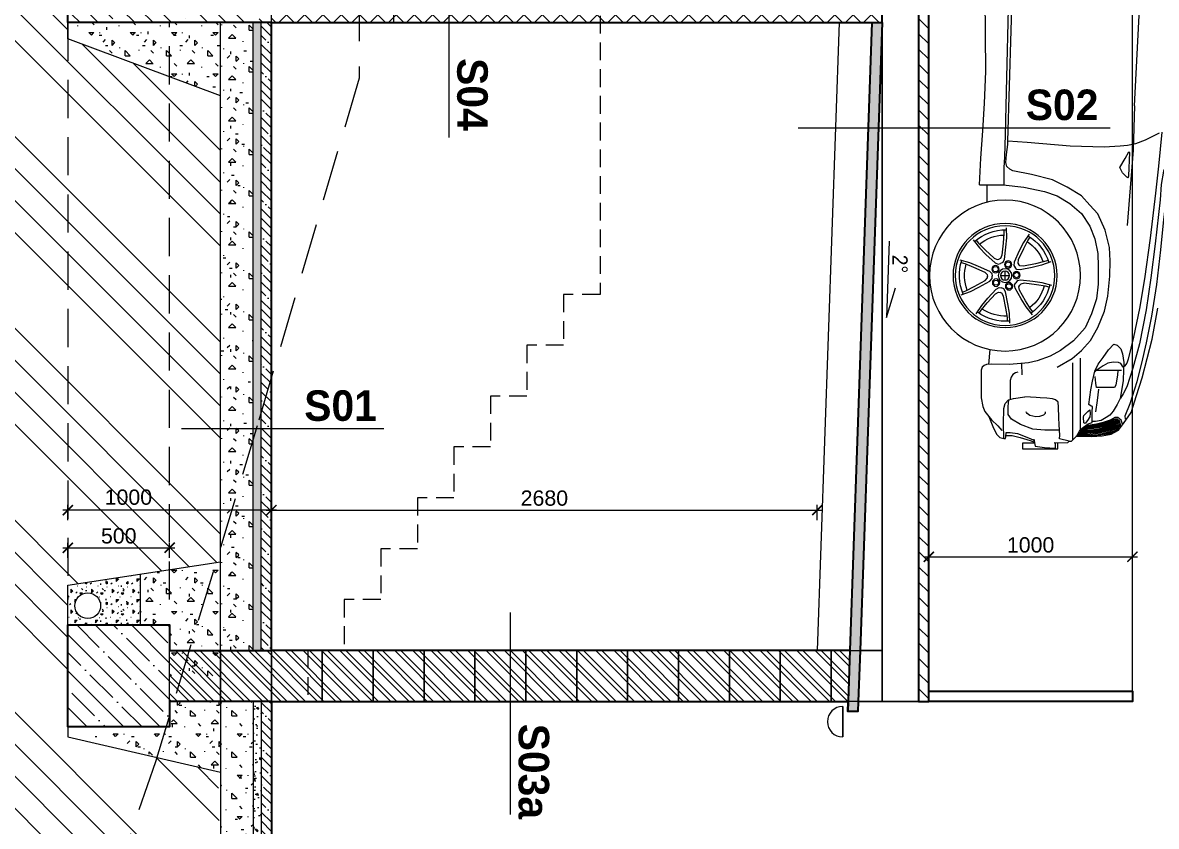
# Model space of a CAD drawing. Header units: millimetres. Extents: x 3760008 to 3998794, y 1820800 to 2250722.
# Drawn here: x 3943490 to 3949060, y 1846979 to 1850928 of the extents above; entities that cross this region are included whole.
import ezdxf
from ezdxf.enums import TextEntityAlignment as Align

# ---------------------------------------------------------------- set-up
doc = ezdxf.new("R2010")
doc.units = ezdxf.units.MM
doc.header["$LTSCALE"] = 5
doc.linetypes.add('DASHED', pattern=[0.75, 0.5, -0.25])
for name, color, linetype, lineweight in [('km__02_tlustá', 3, 'Continuous', 9), ('km__03_velmi tlustá', 7, 'Continuous', 35), ('km_kóty', 140, 'Continuous', 0), ('SM__02d_tenka další', 146, 'Continuous', 9), ('SM_kóty', 140, 'Continuous', 0), ('SM_Popisy', 4, 'Continuous', 9)]:
    doc.layers.add(name, color=color, linetype=linetype, lineweight=lineweight)
for name, color, linetype, lineweight, true_color in [('km_šrafy', 8, 'Continuous', 0, 0x818181), ('SM _ Bourání', 42, 'DASHED', 9, 0xd5a206), ('SM_ Návrh šrafa', 8, 'Continuous', 0, 0x808080)]:
    doc.layers.add(name, color=color, linetype=linetype, lineweight=lineweight, true_color=true_color)
doc.styles.add('IP_style', font='Arial.ttf')
doc.styles.add('km_style', font='GOTHIC.TTF')
doc.styles.add('MA_arial', font='ARIAL.TTF')
doc.dimstyles.new('IP_50', dxfattribs={"dimscale": 100, "dimtxt": 0.75, "dimasz": 0.5, "dimexe": 0.25, "dimexo": 0.25, "dimgap": 0.2, "dimtad": 1, "dimdec": 0, "dimrnd": 5, "dimdsep": 46, "dimtxsty": 'IP_style', "dimblk": 'ARCHTICK', "dimcen": -0.5, "dimdle": 0.25, "dimclrd": 256, "dimclre": 256, "dimclrt": 256, "dimadec": 1, "dimazin": 2, "dimtfac": 0.5, "dimtdec": 0, "dimtmove": 2, "dimatfit": 3, "dimfxl": 0.5, "dimfxlon": 1, "dimtolj": 1, "dimlwd": -1, "dimlwe": -1, "dimarcsym": 0})
pattern_1 = [(315, (-9669.276, 102151.13), (44.9012806, 44.9012806), []), (315, (-9669.276, 102106.23), (44.9012806, 44.9012806), [79.375, -15.875, 0, -15.875])]

# ---------------------------------------------------------------- blocks, each defined once
blk = doc.blocks.new('BMW')
for p, q in [((-0.7813, 2.6931), (-0.856, 2.6683)), ((-0.71, 2.6999), (-0.7813, 2.6931)), ((-0.6228, 2.7011), (-0.71, 2.6999)), ((-0.5583, 2.6988), (-0.6228, 2.7011)), ((-0.487, 2.6841), (-0.5583, 2.6988)), ((-0.4248, 2.6592), (-0.487, 2.6841)), ((-0.9239, 2.6366), (-0.9884, 2.58)), ((-0.856, 2.6683), (-0.9239, 2.6366)), ((-0.3625, 2.6185), (-0.4248, 2.6592)), ((-0.3127, 2.5619), (-0.3625, 2.6185)), ((-0.9884, 2.58), (-1.0348, 2.5156)), ((-1.4887, 2.4844), (-1.487, 2.5522)), ((-1.487, 2.5522), (-1.4818, 2.5574)), ((-1.4818, 2.5574), (-1.4702, 2.5098)), ((-1.4702, 2.5098), (-1.4519, 2.5117)), ((-1.4519, 2.5117), (-1.4007, 2.5089)), ((-1.4007, 2.5089), (-1.3651, 2.508)), ((-1.3651, 2.508), (-1.3139, 2.5062)), ((-1.0348, 2.5156), (-1.063, 2.4646)), ((-0.2754, 2.4997), (-0.3127, 2.5619)), ((-1.5124, 2.4375), (-1.5152, 2.4913)), ((-1.5152, 2.4913), (-1.491, 2.4907)), ((-1.491, 2.4907), (-1.4887, 2.4844)), ((-1.3139, 2.5062), (-1.2892, 2.5034)), ((-1.2892, 2.5034), (-1.2783, 2.4916)), ((-1.2783, 2.4916), (-1.2728, 2.477)), ((-1.2728, 2.477), (-1.2691, 2.4477)), ((-1.063, 2.4646), (-1.0868, 2.4002)), ((-0.2539, 2.4364), (-0.2754, 2.4997)), ((-1.5057, 2.3915), (-1.5124, 2.4375)), ((-1.2691, 2.4477), (-1.2673, 2.4149)), ((-1.2673, 2.4149), (-1.2664, 2.3957)), ((-1.2664, 2.3957), (-1.2625, 2.3399)), ((-1.0868, 2.4002), (-1.0959, 2.3583)), ((-0.2335, 2.3357), (-0.2539, 2.4364)), ((-1.471, 2.3843), (-1.5057, 2.3915)), ((-1.0959, 2.3583), (-1.1049, 2.2644)), ((-0.2222, 2.2339), (-0.2335, 2.3357)), ((-1.1049, 2.2644), (-1.1027, 2.1773)), ((-0.6892, 2.2431), (-0.6454, 2.2431)), ((-0.6673, 2.2212), (-0.6673, 2.265)), ((-0.2222, 2.1174), (-0.2222, 2.2339)), ((-1.4051, 2.2074), (-1.4286, 2.2273)), ((-1.3761, 2.1767), (-1.4051, 2.2074)), ((-1.3347, 2.1445), (-1.3761, 2.1767)), ((-1.1027, 2.1773), (-1.1049, 2.1524)), ((-1.3109, 2.1332), (-1.3347, 2.1445)), ((-1.2679, 2.1264), (-1.3109, 2.1332)), ((-1.1321, 2.1253), (-1.2679, 2.1264)), ((-1.1174, 2.131), (-1.1321, 2.1253)), ((-1.1094, 2.14), (-1.1174, 2.131)), ((-1.1049, 2.1524), (-1.1094, 2.14)), ((-0.2222, 2.1174), (-0.0908, 2.1239)), ((-0.0908, 2.1239), (0.0441, 2.1343)), ((0.0441, 2.1343), (0.1798, 2.1419)), ((0.1798, 2.1419), (0.3355, 2.1488)), ((0.3355, 2.1488), (0.752, 2.1457))]:
    blk.add_line(p, q)
for points in [[(-1.4569, 2.5902), (-1.4569, 2.6236), (-1.4587, 2.6696), (-1.4545, 2.7207), (-1.446, 2.7652), (-1.4269, 2.8009), (-1.3951, 2.8243), (-1.3407, 2.8619), (-1.2562, 2.8887), (-1.1698, 2.9175), (-0.9793, 2.9667), (-0.8273, 2.9945)], [(0.0317, 3), (0.0135, 2.9605), (-0.0021, 2.931), (-0.0195, 2.8842), (-0.0281, 2.8443), (-0.0316, 2.8096), (-0.0368, 2.7299), (-0.0316, 2.5634), (-0.013, 2.3521), (-0.0061, 2.2576), (1.0824, 2.2902)], [(-1.3733, 2.8343), (-1.3564, 2.8332), (-1.2964, 2.8581), (-1.1879, 2.892), (-1.0974, 2.9157), (-0.9979, 2.9383), (-0.8667, 2.9643), (-0.7118, 2.9892), (-0.541, 3.0084), (-0.4087, 3.022), (-0.2662, 3.0378), (-0.2153, 3.0434)], [(-0.1105, 3.0473), (-0.1226, 3.0366), (-0.1543, 3.022), (-0.2199, 3.0095), (-0.2945, 3.005), (-0.5116, 2.9801), (-0.679, 2.9598), (-0.8362, 2.9372), (-1.0024, 2.9033), (-1.1223, 2.8705), (-1.2139, 2.8411), (-1.2489, 2.8241), (-1.2692, 2.8096)], [(0.0377, 3.0142), (-0.1302, 2.9974), (-0.2622, 2.9831), (-0.4831, 2.9561), (-0.6834, 2.9291), (-0.8297, 2.9036), (-0.9695, 2.875), (-1.0776, 2.848), (-1.0974, 2.8408), (-1.1131, 2.8305), (-1.1173, 2.8257)], [(0.1671, 2.88), (0.8353, 2.9137)], [(0.1671, 2.88), (-0.0509, 2.8725), (-0.4206, 2.8433)], [(-1.4753, 2.5764), (-1.4545, 2.5951), (-1.4327, 2.6094), (-1.4225, 2.6161), (-1.4093, 2.6328), (-1.3951, 2.652), (-1.3892, 2.6712), (-1.3625, 2.6712), (-1.339, 2.6704), (-1.3114, 2.6729), (-1.3089, 2.6654), (-1.3009, 2.6554), (-1.2653, 2.66), (-1.2282, 2.6651), (-1.1863, 2.6734), (-1.1378, 2.6838), (-1.1032, 2.7005), (-1.07, 2.7256), (-1.0324, 2.7507), (-1.0052, 2.7783), (-1.0086, 2.7933), (-1.027, 2.8117), (-1.0512, 2.8201), (-1.0947, 2.8268), (-1.1299, 2.8251), (-1.1834, 2.8234), (-1.2428, 2.8142), (-1.2713, 2.8092), (-1.3014, 2.7942), (-1.334, 2.7741), (-1.3541, 2.7574), (-1.365, 2.7398), (-1.3792, 2.7156), (-1.385, 2.688), (-1.385, 2.6712)], [(-1.4213, 2.805), (-1.4312, 2.7773), (-1.4446, 2.7404), (-1.4545, 2.7011), (-1.4585, 2.6645)], [(-1.4139, 2.8099), (-1.4262, 2.7755), (-1.4395, 2.7389), (-1.4493, 2.7002), (-1.4548, 2.6492), (-1.4548, 2.5946)], [(-1.4315, 2.7923), (-1.4362, 2.7791), (-1.4497, 2.742), (-1.4529, 2.7292)], [(-1.4079, 2.8107), (-1.4212, 2.7737), (-1.4344, 2.7373), (-1.444, 2.6992), (-1.4494, 2.6489), (-1.4494, 2.5984)], [(-1.4023, 2.8107), (-1.4162, 2.7719), (-1.4293, 2.7357), (-1.4388, 2.6983), (-1.4441, 2.6486), (-1.4441, 2.6019)], [(-1.3968, 2.8101), (-1.4111, 2.7701), (-1.4242, 2.7341), (-1.4335, 2.6973), (-1.4388, 2.6483), (-1.4388, 2.6054)], [(-1.3917, 2.8086), (-1.4061, 2.7683), (-1.4191, 2.7326), (-1.4283, 2.6964), (-1.4334, 2.6481), (-1.4334, 2.6089)], [(-1.3866, 2.8071), (-1.4011, 2.7665), (-1.414, 2.731), (-1.423, 2.6955), (-1.4281, 2.6478), (-1.4281, 2.6124)], [(-1.3817, 2.8048), (-1.3961, 2.7647), (-1.4089, 2.7294), (-1.4178, 2.6945), (-1.4228, 2.6475), (-1.4228, 2.6159)], [(-1.3778, 2.8002), (-1.3911, 2.7629), (-1.4038, 2.7279), (-1.4125, 2.6936), (-1.4175, 2.6472), (-1.4175, 2.6224)], [(-1.4135, 2.8107), (-1.3988, 2.8107), (-1.3827, 2.8059), (-1.373, 2.7946), (-1.373, 2.7818), (-1.3811, 2.7592), (-1.3936, 2.7247), (-1.402, 2.6917), (-1.4068, 2.6466), (-1.4068, 2.6362)], [(-1.3738, 2.7955), (-1.3861, 2.7611), (-1.3987, 2.7263), (-1.4072, 2.6926), (-1.4121, 2.6469), (-1.4121, 2.6292)], [(-1.4015, 2.8196), (-1.3975, 2.8196), (-1.3776, 2.8136), (-1.3642, 2.7979), (-1.3656, 2.7832), (-1.3771, 2.7592), (-1.3891, 2.7257), (-1.3976, 2.6923), (-1.4026, 2.6608), (-1.4037, 2.6404)], [(-1.1332, 2.7974), (-1.1558, 2.7962), (-1.2056, 2.7866), (-1.2169, 2.7802), (-1.2169, 2.6917), (-1.196, 2.6885), (-1.1638, 2.6852)], [(-1.1173, 2.8226), (-1.0998, 2.8126), (-1.0939, 2.8009), (-1.0922, 2.7741), (-1.0973, 2.7473), (-1.1115, 2.7248), (-1.1299, 2.6955), (-1.1408, 2.6838)], [(-1.1332, 2.8156), (-1.1332, 2.6919)], [(-1.1166, 2.4991), (-1.0744, 2.5732), (-1.036, 2.6192), (-0.9862, 2.6626), (-0.9222, 2.6997), (-0.843, 2.7316), (-0.7688, 2.7482), (-0.6704, 2.7585), (-0.595, 2.7597), (-0.5298, 2.7559), (-0.4441, 2.7355), (-0.3636, 2.6997), (-0.3214, 2.6601), (-0.2752, 2.6192), (-0.2323, 2.5477), (-0.1975, 2.4761), (-0.1709, 2.3739), (-0.1525, 2.2819), (-0.1442, 2.2664), (-0.1307, 2.2523), (-0.1112, 2.2475), (-0.0725, 2.2504), (-0.0235, 2.2568), (-0.0061, 2.2576)], [(-1.225, 2.7029), (-1.2813, 2.6949), (-1.3376, 2.6869)], [(-1.3902, 2.6299), (-1.3632, 2.6288), (-1.3553, 2.6299), (-1.3361, 2.6491), (-1.3271, 2.6592), (-1.3451, 2.6615), (-1.3609, 2.6604), (-1.3801, 2.648), (-1.3936, 2.6367), (-1.3902, 2.6299)], [(-1.4816, 2.5568), (-1.4809, 2.57), (-1.4753, 2.5764), (-1.0969, 2.5764)], [(-1.426, 2.6137), (-1.0735, 2.6137)], [(-1.4263, 2.5103), (-1.4263, 2.4852), (-1.4272, 2.4377), (-1.4217, 2.3802), (-1.3989, 2.319), (-1.3724, 2.2751), (-1.3496, 2.2587), (-1.3112, 2.2587), (-1.2783, 2.2614), (-1.271, 2.2852), (-1.2625, 2.3399)], [(-1.4915, 2.3886), (-1.4915, 2.3294), (-1.5186, 2.3294), (-1.5186, 2.503), (-1.4915, 2.503), (-1.4915, 2.5013)], [(-0.7246, 2.4602), (-0.7199, 2.4425), (-0.7126, 2.3969), (-0.7052, 2.3366), (-0.7089, 2.3202), (-0.7155, 2.3146)], [(-0.7166, 2.4731), (-0.7038, 2.4257), (-0.6965, 2.38), (-0.6892, 2.3198), (-0.6929, 2.3034), (-0.7022, 2.2955)], [(-0.5994, 2.4684), (-0.616, 2.4221), (-0.627, 2.3772), (-0.6392, 2.3177), (-0.6369, 2.3011), (-0.6283, 2.2924)], [(-0.5925, 2.4548), (-0.5987, 2.4375), (-0.6097, 2.3927), (-0.6219, 2.3332), (-0.6196, 2.3165), (-0.6135, 2.3104)], [(-1.337, 2.4405), (-1.345, 2.44), (-1.3525, 2.4315), (-1.3597, 2.412), (-1.3614, 2.3939), (-1.3553, 2.3648), (-1.3454, 2.3511), (-1.3395, 2.3477), (-1.3368, 2.3475)], [(-1.4528, 2.2477), (-1.4528, 2.2784), (-1.4625, 2.3178), (-1.4779, 2.3668), (-1.4859, 2.3874)], [(-1.3595, 2.1637), (-1.4163, 2.1856), (-1.4482, 2.203), (-1.4629, 2.2176), (-1.4676, 2.2371), (-1.4676, 2.2449), (-1.4599, 2.2475), (-1.4386, 2.2481), (-1.4379, 2.2681), (-1.4431, 2.3043), (-1.4644, 2.3578), (-1.4741, 2.3804), (-1.4787, 2.3859)], [(-0.8606, 2.3773), (-0.8217, 2.3472), (-0.7824, 2.3229), (-0.7296, 2.2929), (-0.713, 2.2899), (-0.7022, 2.2955)], [(-0.8456, 2.3797), (-0.831, 2.3685), (-0.7917, 2.3441), (-0.739, 2.3142), (-0.7224, 2.3112), (-0.7147, 2.3151)], [(-0.4638, 2.3611), (-0.505, 2.3343), (-0.5461, 2.3132), (-0.6012, 2.2876), (-0.6179, 2.286), (-0.6283, 2.2924)], [(-0.4785, 2.3647), (-0.4939, 2.3547), (-0.5351, 2.3336), (-0.5901, 2.3081), (-0.6069, 2.3065), (-0.6142, 2.311)], [(-1.1418, 2.3051), (-1.1448, 2.2948), (-1.1536, 2.2809), (-1.1666, 2.2726), (-1.1837, 2.268), (-1.228, 2.2675), (-1.2466, 2.2675), (-1.2761, 2.2685)], [(-1.0992, 2.3239), (-1.1555, 2.325)], [(-0.2228, 2.2388), (-0.1603, 2.2393), (-0.1374, 2.2394), (-0.0837, 2.243), (0.0259, 2.2451), (0.3066, 2.2518), (0.9817, 2.2685), (1.4739, 2.2793), (1.7199, 2.2873), (1.8223, 2.2859)], [(-1.4676, 2.2371), (-1.3952, 2.2349), (-1.3203, 2.2368), (-1.2956, 2.2432), (-1.2774, 2.2605)], [(-0.9013, 2.2673), (-0.8522, 2.2648), (-0.8066, 2.2576), (-0.747, 2.246), (-0.7325, 2.2374), (-0.7279, 2.2261)], [(-0.8915, 2.2557), (-0.8732, 2.2547), (-0.8275, 2.2476), (-0.768, 2.2359), (-0.7535, 2.2274), (-0.7502, 2.2194)], [(-0.4321, 2.2481), (-0.4812, 2.2496), (-0.5273, 2.2462), (-0.5876, 2.2394), (-0.6028, 2.2321), (-0.6083, 2.2212)], [(-0.4428, 2.2374), (-0.4612, 2.2379), (-0.5073, 2.2345), (-0.5676, 2.2277), (-0.5827, 2.2204), (-0.5867, 2.2127)], [(-0.8547, 2.1008), (-0.814, 2.1285), (-0.7787, 2.1583), (-0.7339, 2.1992), (-0.726, 2.2141), (-0.7279, 2.2261)], [(-0.8523, 2.1158), (-0.8371, 2.1261), (-0.8018, 2.156), (-0.757, 2.1969), (-0.7491, 2.2118), (-0.7505, 2.2203)], [(-0.7626, 2.028), (-0.7451, 2.0739), (-0.7242, 2.1151), (-0.6947, 2.1682), (-0.682, 2.1793), (-0.6699, 2.1802)], [(-0.5899, 2.0209), (-0.6036, 2.0681), (-0.6211, 2.1109), (-0.6462, 2.1662), (-0.6578, 2.1783), (-0.6699, 2.1802)], [(-0.4922, 2.086), (-0.5304, 2.1169), (-0.5632, 2.1495), (-0.6045, 2.1939), (-0.6112, 2.2094), (-0.6083, 2.2212)], [(-0.4933, 2.1011), (-0.5076, 2.1127), (-0.5403, 2.1453), (-0.5817, 2.1897), (-0.5884, 2.2052), (-0.5863, 2.2136)], [(-1.0306, 2.1689), (-1.104, 2.1624)], [(-0.7486, 2.0337), (-0.742, 2.0509), (-0.7211, 2.0921), (-0.6916, 2.1452), (-0.679, 2.1563), (-0.6703, 2.157)], [(-0.6034, 2.0278), (-0.6086, 2.0454), (-0.626, 2.0882), (-0.6511, 2.1435), (-0.6628, 2.1556), (-0.6713, 2.157)], [(-0.3069, 2.1558), (-0.2222, 2.1558)]]:
    blk.add_lwpolyline(points)
for points in [[(-0.1839, 2.8413), (-0.1622, 2.8197), (-0.1367, 2.8077), (-0.0915, 2.8332), (-0.06, 2.8513), (-0.0598, 2.8534), (-0.0628, 2.8555), (-0.178, 2.8501), (-0.1854, 2.8488), (-0.1867, 2.8463), (-0.1839, 2.8413)], [(-0.679, 2.2995), (-0.6722, 2.2873), (-0.6582, 2.2871), (-0.651, 2.2992), (-0.6579, 2.3114), (-0.6719, 2.3116)], [(-0.7246, 2.2494), (-0.7109, 2.2522), (-0.7064, 2.2654), (-0.7156, 2.2759), (-0.7294, 2.2732), (-0.7338, 2.2599)], [(-0.6173, 2.2717), (-0.6268, 2.2614), (-0.6226, 2.248), (-0.6089, 2.2449), (-0.5994, 2.2552), (-0.6036, 2.2686)], [(-0.691, 2.1906), (-0.6894, 2.2045), (-0.7006, 2.2129), (-0.7135, 2.2073), (-0.7151, 2.1934), (-0.7039, 2.185)], [(-0.6247, 2.2043), (-0.6374, 2.2102), (-0.6488, 2.2021), (-0.6475, 2.1881), (-0.6348, 2.1823), (-0.6234, 2.1904)]]:
    blk.add_lwpolyline(points, close=True)
for centre, radius in [((-0.6673, 2.2431), 0.3708), ((-0.6673, 2.2431), 0.2556), ((-0.6673, 2.2431), 0.2447), ((-0.665, 2.2993), 0.0181), ((-0.7201, 2.2627), 0.0181), ((-0.6673, 2.2431), 0.0338), ((-0.6673, 2.2431), 0.0219), ((-0.6131, 2.2583), 0.0181), ((-0.7022, 2.1989), 0.0181), ((-0.6361, 2.1962), 0.0181)]:
    blk.add_circle(centre, radius)
for radius, start, end in [(0.2246, 101.958, 145.3623), (0.2246, 29.958, 73.3623), (0.199, 104.9675, 142.3528), (0.199, 32.9675, 70.3528), (0.2246, 173.958, 217.3623), (0.199, 176.9675, 214.3528), (0.199, 320.9675, 358.3528), (0.2246, 317.958, 1.3623), (0.2246, 245.958, 289.3623), (0.199, 248.9675, 286.3528)]:
    blk.add_arc((-0.6673, 2.2431), radius, start, end)
blk = doc.blocks.new('_ArchTick')
at = {"color": 0, "linetype": 'ByBlock', "const_width": 0.15}
blk.add_lwpolyline([(-0.5, -0.5), (0.5, 0.5)], dxfattribs=at)
blk = doc.blocks.new('*D9360')
at = {"layer": 'Defpoints', "color": 0}
for p in [(3947394.6, 1848533.1), (3944712.5, 1847843.1), (3947394.6, 1847843.1)]:
    blk.add_point(p, dxfattribs=at)
at = {"layer": 'SM_kóty'}
for p, q in [((3944687.5, 1848533.1), (3947419.6, 1848533.1)), ((3944712.5, 1848483.1), (3944712.5, 1848558.1)), ((3947394.6, 1848483.1), (3947394.6, 1848558.1))]:
    blk.add_line(p, q, dxfattribs=at)
at = {"layer": 'SM_kóty', "xscale": 50, "yscale": 50, "zscale": 50, "rotation": 180}
blk.add_blockref('_ArchTick', (3944712.5, 1848533.1), dxfattribs=at)
at = {"layer": 'SM_kóty', "xscale": 50, "yscale": 50, "zscale": 50}
blk.add_blockref('_ArchTick', (3947394.6, 1848533.1), dxfattribs=at)
at = {"layer": 'SM_kóty', "insert": (3946053.6, 1848591.4), "char_height": 75, "attachment_point": 5, "style": 'IP_style'}
blk.add_mtext('\\A1;2680', dxfattribs=at)
blk = doc.blocks.new('*D9361')
at = {"layer": 'Defpoints', "color": 0}
for p in [(3948942.5, 1848303.1), (3947942.5, 1847643.1), (3948942.5, 1847643.1)]:
    blk.add_point(p, dxfattribs=at)
at = {"layer": 'SM_kóty'}
for p, q in [((3947917.5, 1848303.1), (3948967.5, 1848303.1)), ((3947942.5, 1848253.1), (3947942.5, 1848328.1)), ((3948942.5, 1848253.1), (3948942.5, 1848328.1))]:
    blk.add_line(p, q, dxfattribs=at)
at = {"layer": 'SM_kóty', "xscale": 50, "yscale": 50, "zscale": 50, "rotation": 180}
blk.add_blockref('_ArchTick', (3947942.5, 1848303.1), dxfattribs=at)
at = {"layer": 'SM_kóty', "xscale": 50, "yscale": 50, "zscale": 50}
blk.add_blockref('_ArchTick', (3948942.5, 1848303.1), dxfattribs=at)
at = {"layer": 'SM_kóty', "insert": (3948442.5, 1848361.4), "char_height": 75, "attachment_point": 5, "style": 'IP_style'}
blk.add_mtext('\\A1;1000', dxfattribs=at)
blk = doc.blocks.new('*D9967')
at = {"layer": 'Defpoints', "color": 0}
for p in [(3943712.5, 1848533.1), (3944712.5, 1847843.1), (3943712.5, 1847468.1)]:
    blk.add_point(p, dxfattribs=at)
at = {"layer": 'SM_kóty'}
for p, q in [((3944737.5, 1848533.1), (3943687.5, 1848533.1)), ((3943712.5, 1848483.1), (3943712.5, 1848558.1)), ((3944712.5, 1848483.1), (3944712.5, 1848558.1))]:
    blk.add_line(p, q, dxfattribs=at)
at = {"layer": 'SM_kóty', "xscale": 50, "yscale": 50, "zscale": 50, "rotation": 180}
blk.add_blockref('_ArchTick', (3943712.5, 1848533.1), dxfattribs=at)
at = {"layer": 'SM_kóty', "xscale": 50, "yscale": 50, "zscale": 50}
blk.add_blockref('_ArchTick', (3944712.5, 1848533.1), dxfattribs=at)
at = {"layer": 'SM_kóty', "insert": (3944009.8, 1848596), "char_height": 75, "attachment_point": 5, "style": 'IP_style'}
blk.add_mtext('\\A1;1000', dxfattribs=at)
blk = doc.blocks.new('*D9968')
at = {"layer": 'Defpoints', "color": 0}
for p in [(3944212.5, 1848347.8), (3943712.5, 1847468.1), (3944212.5, 1847468.1)]:
    blk.add_point(p, dxfattribs=at)
at = {"layer": 'SM_kóty'}
for p, q in [((3943687.5, 1848347.8), (3944237.5, 1848347.8)), ((3943712.5, 1848297.8), (3943712.5, 1848372.8)), ((3944212.5, 1848297.8), (3944212.5, 1848372.8))]:
    blk.add_line(p, q, dxfattribs=at)
at = {"layer": 'SM_kóty', "xscale": 50, "yscale": 50, "zscale": 50, "rotation": 180}
blk.add_blockref('_ArchTick', (3943712.5, 1848347.8), dxfattribs=at)
at = {"layer": 'SM_kóty', "xscale": 50, "yscale": 50, "zscale": 50}
blk.add_blockref('_ArchTick', (3944212.5, 1848347.8), dxfattribs=at)
at = {"layer": 'SM_kóty', "insert": (3943962.5, 1848406), "char_height": 75, "attachment_point": 5, "style": 'IP_style'}
blk.add_mtext('\\A1;500', dxfattribs=at)

msp = doc.modelspace()

# ---------------------------------------------------------------- hatches: boundary and pattern name
at = {"layer": 'km_šrafy'}
h = msp.add_hatch(dxfattribs=at)
h.set_pattern_fill('ANSI37', color=256, scale=20, angle=270)
h.set_pattern_definition([(315, (-9669.276, 102151.13), (44.9012806, 44.9012806), []), (45, (-9669.276, 102151.13), (-44.9012806, 44.9012806), [])])
h.paths.add_polyline_path([(3944712.5, 1851528.1), (3944712.5, 1850928.1), (3947712.5, 1850928.1), (3947712.5, 1851528.1)])
h = msp.add_hatch(dxfattribs=at)
h.set_pattern_fill('WOOD3', color=256, scale=5, angle=180)
h.set_pattern_definition([(175.2364, (-9669.276, 102103.632), (3073.4002644, -279.39763423), [33.64423, -3330.777413]), (191.3099, (-9702.804, 102106.426), (-1117.6002102, -279.3993384), [42.740097, -1381.92609]), (225, (-9744.71, 102098.04), (-4e-14, -279.4000865), [31.610478, -363.520634]), (226.8476, (-9767.066, 102075.692), (-3911.600791787, -4190.99931198), [61.27717, -6066.443163]), (192.9946, (-9808.976, 102030.988), (2514.60021451, 558.79932318), [37.27671, -3690.384212]), (180, (-9845.3, 102022.6), (-279.4, -279.4), [69.85, -209.55]), (170.5377, (-9915.15, 102022.606), (1397.00021617, -279.3994801), [33.990407, -1665.533296]), (174.2894, (-9669.276, 102028.194), (2514.59983892, -279.40036732), [28.07942, -2779.855934]), (180, (-9697.22, 102031), (-279.4, -279.4), [41.91, -237.49]), (208.3008, (-9739.126, 102030.988), (-3073.39863646, -1676.40247945), [41.252851, -4084.038695]), (232.125, (-9775.448, 102011.43), (1117.60052105, 1396.99974837), [63.712979, -3121.937089]), (219.2894, (-9814.564, 101961.138), (-1676.4001787, -1396.99989716), [39.710284, -3931.309994]), (186.3402, (-9845.298, 101935.992), (-2235.19983309, -279.40044116), [50.601575, -2479.472994]), (168.1113, (-9895.59, 101930.404), (3911.599245913, -838.20294355), [54.249701, -5370.717046]), (173.2902, (-9669.276, 101941.58), (-2514.60027877, 279.39829042), [47.825457, -4734.731958]), (183.3665, (-9716.774, 101947.168), (-4470.39981056, -279.40306316), [47.580144, -4710.430584]), (213.6901, (-9764.27, 101944.374), (558.7998764, 279.4003729), [50.369673, -957.021556]), (227.4896, (-9806.182, 101916.434), (-2793.997406706, -3073.40242348), [45.482967, -4502.81934]), (194.9314, (-9836.916, 101882.906), (-3073.40014946, -838.19914894), [43.374615, -4294.07988]), (180, (-9878.83, 101871.73), (-279.4, -279.4), [33.528, -245.872]), (167.0054, (-9912.354, 101871.73), (-2514.60021451, 558.79932318), [37.27671, -3690.384212]), (180, (-9755.9, 102151.13), (-279.4, -279.4), [0, -279.4]), (43.1524, (-9795.006, 102109.22), (-4190.99931198, -3911.600791787), [61.27717, -6066.443163]), (26.5651, (-9750.3, 101871.73), (279.3997647, 279.400366), [24.990374, -599.767025]), (8.1301, (-9727.95, 101882.906), (1676.39993754, 279.39982), [39.513027, -1936.143092]), (336.8014, (-9688.834, 101888.494), (1396.99992475, -558.80037028), [21.278545, -2106.568431]), (206.5651, (-9795, 102109.22), (-279.3997647, -279.400366), [31.237758, -593.519641]), (186.7098, (-9822.946, 102095.25), (2514.60027877, 279.39829042), [47.825457, -4734.731958]), (169.8753, (-9870.444, 102089.662), (-4749.799661828, 838.20239966), [79.469463, -7867.483782]), (169.6952, (-9669.276, 102134.366), (-1676.40026846, 279.39856822), [31.237758, -3092.548958]), (195.5241, (-9700.01, 102139.954), (3073.40028628, 838.199379063), [52.196111, -5167.426444]), (222.8789, (-9750.302, 102125.984), (3632.20022155, 3352.799931057), [53.37937, -5284.550086]), (214.6952, (-9789.418, 102089.662), (-2793.99839596, -1955.80240552), [44.177052, -4373.524756]), (189.4623, (-9825.74, 102064.516), (-1397.00021617, -279.3994801), [50.98575, -1648.538232]), (173.4181, (-9876.032, 102056.134), (4749.800401758, -558.796284082), [73.125965, -7239.471932]), (171.8699, (-9669.276, 102064.516), (1676.39993754, -279.39982), [39.513027, -1936.143092]), (191.3099, (-9708.39, 102070.104), (-1117.6002102, -279.3993384), [42.740097, -1381.92609]), (222.5104, (-9750.302, 102061.722), (3073.40242348, 2793.997406706), [45.482967, -4502.81934]), (225, (-9783.83, 102030.99), (-4e-14, -279.4000865), [51.367131, -343.76426]), (197.354, (-9820.152, 101994.666), (3632.200564136, 1117.59846393), [46.836101, -4636.761466]), (176.6335, (-9864.856, 101980.696), (4470.39981056, -279.40306316), [47.580144, -4710.430584]), (162.8973, (-9912.354, 101983.49), (-2794.00048363, 838.19874086), [38.002591, -3762.248406]), (171.2538, (-9669.276, 101994.666), (-1955.79981458, 279.40117266), [36.749203, -3638.18391]), (194.9314, (-9705.598, 102000.254), (-3073.40014946, -838.19914894), [43.374615, -4294.07988]), (212.0054, (-9747.508, 101989.078), (1396.99970517, 838.20030884), [52.717192, -2583.137379]), (229.8991, (-9792.212, 101961.138), (3073.399457904, 3632.200539115), [69.401563, -6870.750546]), (195.9454, (-9836.916, 101908.052), (1117.6000354, 279.39996907), [40.681199, -1993.381535]), (173.991, (-9876.032, 101896.876), (-2793.999930403, 279.399809304), [53.37937, -5284.550086]), (156.8014, (-9929.118, 101902.464), (-1396.99992475, 558.80037028), [21.278545, -2106.568431]), (170.5377, (-9669.276, 101910.846), (1397.00021617, -279.3994801), [33.990407, -1665.533296]), (190.008, (-9702.804, 101916.434), (-3073.39987555, -558.80097012), [48.231984, -4774.95997]), (217.4054, (-9750.302, 101908.052), (-3632.197894715, -2794.00278076), [59.794115, -5919.626845]), (209.0546, (-9797.8, 102151.13), (-1955.80010745, -1117.6000076), [28.765906, -2847.833116]), (190.7843, (-9822.946, 102137.16), (4470.399861332, 838.20015358), [59.729014, -5913.16097]), (172.875, (-9881.62, 102125.984), (1955.80010613, -279.39951996), [67.57792, -2185.016966])])
h.paths.add_polyline_path([(3947712.5, 1850928.1), (3947662.5, 1850928.1), (3947662.5, 1850928.2), (3947544.3, 1847543.1), (3947594.3, 1847543.1), (3947712.5, 1850928.2)])
h = msp.add_hatch(dxfattribs=at)
h.set_pattern_fill('CONCRETE1', color=256, scale=5, angle=270)
h.set_pattern_definition([(270, (5831.67, 700.92), (101.6, -101.6), [12.7, -88.9]), (0, (5831.67, 700.92), (101.6, 101.6), [12.7, -88.9]), (45, (5831.67, 688.224), (2e-14, 101.5999998), [17.9605127, -125.723589]), (270, (5888.82, 688.22), (101.6, -101.6), [12.7, -88.9]), (315, (5882.47, 681.874), (101.5999998, -2e-14), [8.9802513, -134.7038403]), (45, (5882.47, 681.874), (2e-14, 101.5999998), [8.9802513, -134.7038403]), (270, (5914.22, 650.12), (101.6, -101.6), [17.9605127, -83.6394873]), (315, (5914.22, 650.124), (101.5999998, -2e-14), [12.7, -130.9841018]), (45, (5914.22, 632.16), (2e-14, 101.5999998), [12.7, -130.9841018]), (0, (5857.07, 631.07), (101.6, 101.6), [12.7, -88.9]), (315, (5857.07, 631.074), (101.5999998, -2e-14), [8.9802513, -134.7038403]), (45, (5863.42, 624.724), (2e-14, 101.5999998), [8.9802513, -134.7038403]), (270, (5857.07, 688.22), (101.6, -101.6), [6.35, -85.09]), (270, (5882.47, 612.02), (101.6, -101.6), [6.35, -85.09]), (0, (5895.17, 643.77), (101.6, 101.6), [6.35, -85.09]), (45, (5838.02, 631.074), (2e-14, 101.5999998), [8.9802513, -134.7038403]), (45, (5907.87, 675.524), (2e-14, 101.5999998), [8.9802513, -134.7038403]), (315, (5865.01, 653.3), (101.5999998, -2e-14), [8.9802513, -134.7038403]), (0, (5844.37, 666), (101.6, 101.6), [1.5875, -100.0125]), (0, (5887.23, 661.24), (101.6, 101.6), [1.5875, -100.0125]), (0, (5904.69, 613.61), (101.6, 101.6), [1.5875, -100.0125]), (0, (5850.72, 612.02), (101.6, 101.6), [1.5875, -100.0125])])
h.paths.add_polyline_path([(3943712.5, 1847968.4), (3944068.7, 1847968.4), (3944068.7, 1848217.8), (3943712.5, 1848163.4), (3943712.5, 1847968.4)])
h.paths.add_polyline_path([(3943873.4, 1848063.1, -1), (3943747, 1848063.1, -1)], flags=16)
at = {"layer": 'SM_ Návrh šrafa'}
h = msp.add_hatch(dxfattribs=at)
h.set_pattern_fill('ANSI31', color=256, scale=16.666667, angle=90)
h.set_pattern_definition([(135, (-9739.276, 102151.13), (-37.41773384, -37.41773384), [])])
h.paths.add_polyline_path([(3947942.5, 1847593.1), (3947942.5, 1853092.9), (3947942.5, 1854593.1), (3947892.5, 1854593.1), (3947892.5, 1847593.1)])
h = msp.add_hatch(dxfattribs=at)
h.set_pattern_fill('ANSI34', color=256, scale=35, angle=90, style=0)
h.set_pattern_definition([(135, (-9739.3, 102151.1), (-471.46345, -471.46345), []), (135, (-9739.3, 102308.3), (-471.46345, -471.46345), []), (135, (-9739.3, 102465.44), (-471.46345, -471.46345), []), (135, (-9739.3, 102622.6), (-471.46345, -471.46345), [])])
h.paths.add_polyline_path([(3944462.5, 1848278.1), (3944462.5, 1850568.1), (3944163.3, 1850679.8), (3944121.8, 1848226)])
h.paths.add_polyline_path([(3943712.5, 1848163.4), (3944121.8, 1848226), (3944163.3, 1850679.8), (3943712.5, 1850848.1)])
h.paths.add_polyline_path([(3944143, 1847296.1), (3943899.3, 1846593.1), (3944462.5, 1846593.1), (3944451.5, 1847247.7), (3944245.7, 1847295.2), (3943712.5, 1847418.1)])
h.paths.add_polyline_path([(3943899.3, 1846593.1), (3944143, 1847296.1), (3943712.5, 1847418.1), (3943712.5, 1847418.1), (3943712.5, 1848065.9), (3943712.5, 1848260.9), (3943712.5, 1850848.1), (3943712.5, 1850928.1), (3943712.5, 1851528.1), (3942522.5, 1851528.1), (3942522.5, 1846593.1)])
h.paths.add_polyline_path([(3945926.3, 1852485.7), (3946788.6, 1852741.8), (3946955.6, 1853405.5), (3942522.5, 1853405.8), (3942522.5, 1851528.1), (3943712.5, 1851528.1), (3943637.5, 1851673.5), (3943884.3, 1851931.6)])
h.paths.add_polyline_path([(3945926.3, 1852485.7), (3943884.3, 1851931.6), (3943637.5, 1851673.5), (3943712.5, 1851828.1), (3944337.4, 1852013.7), (3944769, 1852141.9), (3945148.6, 1852254.7), (3945448.1, 1852343.6)])
h = msp.add_hatch(dxfattribs=at)
h.set_pattern_fill('ANSI35', color=256, scale=20, angle=270)
h.set_pattern_definition([(315, (-9669.28, 125165.61), (89.8025612, 89.8025612), []), (315, (-9669.28, 125075.81), (89.8025612, 89.8025612), [158.75, -31.75, 0, -31.75])])
h.paths.add_polyline_path([(3943712.5, 1851528.1), (3943712.5, 1850928.1), (3944713.8, 1850928.1), (3944712.5, 1851178.1), (3944712.5, 1851528.1)])
h = msp.add_hatch(dxfattribs=at)
h.set_pattern_fill('CONCRETE1', color=256, scale=10, style=0)
h.set_pattern_definition([(0, (-9669.28, 102026.13), (203.2, 203.2), [25.4, -177.8]), (90, (-9669.28, 102026.13), (-203.2, 203.2), [25.4, -177.8]), (135, (-9643.88, 102026.13), (-203.1999997, 2e-14), [35.921025, -251.447178]), (0, (-9643.88, 102140.43), (203.2, 203.2), [25.4, -177.8]), (45, (-9631.18, 102127.73), (0, 203.1999997), [17.960503, -269.407681]), (135, (-9631.18, 102127.73), (-203.1999997, 2e-14), [17.960503, -269.407681]), (0, (-9567.68, 102191.23), (203.2, 203.2), [35.921025, -167.278975]), (45, (-9567.68, 102191.23), (0, 203.1999997), [25.4, -261.9682035]), (135, (-9531.76, 102191.23), (-203.1999997, 2e-14), [25.4, -261.9682035]), (90, (-9529.58, 102076.93), (-203.2, 203.2), [25.4, -177.8]), (45, (-9529.58, 102076.93), (0, 203.1999997), [17.960503, -269.407681]), (135, (-9516.88, 102089.63), (-203.1999997, 2e-14), [17.960503, -269.407681]), (0, (-9643.88, 102076.93), (203.2, 203.2), [12.7, -170.18]), (0, (-9491.48, 102127.73), (203.2, 203.2), [12.7, -170.18]), (90, (-9554.98, 102153.13), (-203.2, 203.2), [12.7, -170.18]), (135, (-9529.58, 102038.83), (-203.1999997, 2e-14), [17.960503, -269.407681]), (135, (-9618.48, 102178.53), (-203.1999997, 2e-14), [17.960503, -269.407681]), (45, (-9574.03, 102092.8), (0, 203.1999997), [17.960503, -269.407681]), (90, (-9599.43, 102051.53), (-203.2, 203.2), [3.175, -200.025]), (90, (-9589.9, 102137.26), (-203.2, 203.2), [3.175, -200.025]), (90, (-9494.65, 102172.18), (-203.2, 203.2), [3.175, -200.025]), (90, (-9491.48, 102064.23), (-203.2, 203.2), [3.175, -200.025])])
h.paths.add_polyline_path([(3943712.5, 1850928.1), (3943712.5, 1850848.1), (3944212.5, 1850661.4), (3944212.5, 1850928.1)])
h.paths.add_polyline_path([(3944212.5, 1850928.1), (3944212.5, 1850661.4), (3944462.5, 1850568.1), (3944462.5, 1850928.1)])
h.paths.add_polyline_path([(3944212.5, 1847968.4), (3944212.5, 1847718.1), (3944378.6, 1847718.1), (3944462.5, 1847995.1), (3944462.5, 1848278.1), (3944212.5, 1848239.8)])
h.paths.add_polyline_path([(3944212.5, 1847968.4), (3944212.5, 1848239.8), (3944068.7, 1848217.8), (3944068.7, 1847968.4)])
h.paths.add_polyline_path([(3944462.5, 1847995.1), (3944378.6, 1847718.1), (3944462.5, 1847718.1)])
h = msp.add_hatch(dxfattribs=at)
h.set_pattern_fill('CONCRETE1', color=256, scale=10, style=0)
h.set_pattern_definition([(0, (-9669.28, 102151.13), (203.2, 203.2), [25.4, -177.8]), (90, (-9669.28, 102151.13), (-203.2, 203.2), [25.4, -177.8]), (135, (-9643.88, 102151.13), (-203.1999997, 2e-14), [35.921025, -251.447178]), (0, (-9643.88, 102265.43), (203.2, 203.2), [25.4, -177.8]), (45, (-9631.18, 102252.73), (0, 203.1999997), [17.960503, -269.407681]), (135, (-9631.18, 102252.73), (-203.1999997, 2e-14), [17.960503, -269.407681]), (0, (-9567.68, 102316.23), (203.2, 203.2), [35.921025, -167.278975]), (45, (-9567.68, 102316.23), (0, 203.1999997), [25.4, -261.9682035]), (135, (-9531.76, 102316.23), (-203.1999997, 2e-14), [25.4, -261.9682035]), (90, (-9529.58, 102201.93), (-203.2, 203.2), [25.4, -177.8]), (45, (-9529.58, 102201.93), (0, 203.1999997), [17.960503, -269.407681]), (135, (-9516.88, 102214.63), (-203.1999997, 2e-14), [17.960503, -269.407681]), (0, (-9643.88, 102201.93), (203.2, 203.2), [12.7, -170.18]), (0, (-9491.48, 102252.73), (203.2, 203.2), [12.7, -170.18]), (90, (-9554.98, 102278.13), (-203.2, 203.2), [12.7, -170.18]), (135, (-9529.58, 102163.83), (-203.1999997, 2e-14), [17.960503, -269.407681]), (135, (-9618.48, 102303.53), (-203.1999997, 2e-14), [17.960503, -269.407681]), (45, (-9574.03, 102217.8), (0, 203.1999997), [17.960503, -269.407681]), (90, (-9599.43, 102176.53), (-203.2, 203.2), [3.175, -200.025]), (90, (-9589.9, 102262.26), (-203.2, 203.2), [3.175, -200.025]), (90, (-9494.65, 102297.18), (-203.2, 203.2), [3.175, -200.025]), (90, (-9491.48, 102189.23), (-203.2, 203.2), [3.175, -200.025])])
h.paths.add_polyline_path([(3944462.5, 1850568.1), (3944462.5, 1848313.1), (3944462.5, 1847843.1), (3944622.5, 1847843.1), (3944622.5, 1850928.1), (3944462.5, 1850928.1)])
h = msp.add_hatch(dxfattribs=at)
h.set_pattern_fill('CONCRETE2', color=256, scale=6.666667, style=0)
h.set_pattern_definition([(50, (-9669.28, 102151.13), (97.164846, -8.5008226), [10.16, -111.76]), (355, (-9669.28, 102151.13), (-18.7961807, 101.896961), [8.128, -89.408]), (100.4514, (-9661.18, 102150.42), (78.3687376, 93.3960766), [8.634671, -94.9813848]), (46.1842, (-9669.28, 102178.22), (144.5755874, -22.422309), [15.24, -167.64]), (96.6356, (-9657.23, 102176.36), (126.615641, 131.960501), [12.952007, -142.4720544]), (351.1842, (-9669.28, 102178.22), (126.615538, 131.9606), [12.192, -134.112]), (21, (-9655.73, 102171.45), (80.8610087, -54.541439), [10.16, -111.76]), (326, (-9655.73, 102171.45), (32.961117, 98.2336594), [8.128, -89.408]), (71.4514, (-9648.99, 102166.91), (113.8221588, 43.6921313), [8.634671, -94.9813848]), (37.5, (-9669.276, 102151.13), (1.64725507, 45.09602073), [0, -88.3242667, 0, -90.7626667, 0, -89.7466667]), (7.5, (-9669.276, 102151.13), (35.63715334, 53.4296399), [0, -51.74826667, 0, -86.29226667, 0, -34.20533333]), (327.5, (-9699.485, 102151.13), (72.31514602, -3.0554333), [0, -33.8666667, 0, -105.664, 0, -140.208]), (317.5, (-9713.03, 102151.13), (79.0022864, 13.5608883), [0, -44.0266667, 0, -70.1717333, 0, -99.568])])
h.paths.add_polyline_path([(3944622.5, 1847843.1), (3944662.5, 1847843.1), (3944662.5, 1850928.1), (3944622.5, 1850928.1)])
h = msp.add_hatch(dxfattribs=at)
h.set_pattern_fill('ANSI35', color=256, scale=10, angle=270)
h.set_pattern_definition(pattern_1)
h.paths.add_polyline_path([(3944712.5, 1850928.1), (3944662.5, 1850928.1), (3944662.5, 1847843.1), (3944712.5, 1847843.1)])
h = msp.add_hatch(dxfattribs=at)
h.set_pattern_fill('ANSI35', color=256, scale=20, angle=270)
h.set_pattern_definition([(315, (-9669.28, 121830.61), (89.8025612, 89.8025612), []), (315, (-9669.28, 121740.81), (89.8025612, 89.8025612), [158.75, -31.75, 0, -31.75])])
h.paths.add_polyline_path([(3943712.5, 1847968.4), (3943712.5, 1847468.1), (3944212.5, 1847468.1), (3944212.5, 1847843.1), (3944212.5, 1847968.4)])
h = msp.add_hatch(dxfattribs=at)
h.set_pattern_fill('ANSI32', color=256, scale=6.666667, angle=90, style=0)
h.set_pattern_definition([(135, (-9669.276, 121830.61), (-44.9012806, -44.9012806), []), (135, (-9669.276, 121860.547), (-44.9012806, -44.9012806), [])])
h.paths.add_polyline_path([(3947554.7, 1847843.1), (3944212.5, 1847843.1), (3944212.5, 1847593.1), (3947546, 1847593.1)])
h = msp.add_hatch(dxfattribs=at)
h.set_pattern_fill('CONCRETE1', color=256, scale=10, style=0)
h.set_pattern_definition([(0, (0, -175), (203.2, 203.2), [25.4, -177.8]), (90, (0, -175), (-203.2, 203.2), [25.4, -177.8]), (135, (25.4, -175), (-203.1999997, 2e-14), [35.921025, -251.447178]), (0, (25.4, -60.7), (203.2, 203.2), [25.4, -177.8]), (45, (38.1, -73.4), (0, 203.1999997), [17.960503, -269.407681]), (135, (38.1, -73.4), (-203.1999997, 2e-14), [17.960503, -269.407681]), (0, (101.6, -9.9), (203.2, 203.2), [35.921025, -167.278975]), (45, (101.6, -9.9), (0, 203.1999997), [25.4, -261.9682035]), (135, (137.52, -9.9), (-203.1999997, 2e-14), [25.4, -261.9682035]), (90, (139.7, -124.2), (-203.2, 203.2), [25.4, -177.8]), (45, (139.7, -124.2), (0, 203.1999997), [17.960503, -269.407681]), (135, (152.4, -111.5), (-203.1999997, 2e-14), [17.960503, -269.407681]), (0, (25.4, -124.2), (203.2, 203.2), [12.7, -170.18]), (0, (177.8, -73.4), (203.2, 203.2), [12.7, -170.18]), (90, (114.3, -48), (-203.2, 203.2), [12.7, -170.18]), (135, (139.7, -162.3), (-203.1999997, 2e-14), [17.960503, -269.407681]), (135, (50.8, -22.6), (-203.1999997, 2e-14), [17.960503, -269.407681]), (45, (95.25, -108.33), (0, 203.1999997), [17.960503, -269.407681]), (90, (69.85, -149.6), (-203.2, 203.2), [3.175, -200.025]), (90, (79.38, -63.88), (-203.2, 203.2), [3.175, -200.025]), (90, (174.62, -28.95), (-203.2, 203.2), [3.175, -200.025]), (90, (177.8, -136.9), (-203.2, 203.2), [3.175, -200.025])])
h.paths.add_polyline_path([(3944462.5, 1847058.1), (3944462.5, 1846593.1), (3944622.5, 1846593.1), (3944622.5, 1847593.1), (3944462.5, 1847593.1), (3944462.5, 1847418.1), (3944462.5, 1847418.1), (3944462.5, 1847245.2), (3944462.5, 1847245.2)])
h.paths.add_polyline_path([(3944462.5, 1847418.1), (3944462.5, 1847593.1), (3944232.9, 1847593.1), (3944218.1, 1847468.1), (3944222.7, 1847468.1), (3944198.9, 1847305.9), (3944462.5, 1847245.2), (3944462.5, 1847418.1)])
h.paths.add_polyline_path([(3943702.3, 1847468.1), (3944198.9, 1847305.9), (3944218.1, 1847468.1)])
h.paths.add_polyline_path([(3944198.9, 1847305.9), (3944222.7, 1847468.1), (3944218.1, 1847468.1)])
h = msp.add_hatch(dxfattribs=at)
h.set_pattern_fill('CONCRETE2', color=256, scale=6.666667, style=0)
h.set_pattern_definition([(50, (-9669.28, 98816.13), (97.164846, -8.5008226), [10.16, -111.76]), (355, (-9669.28, 98816.13), (-18.7961807, 101.896961), [8.128, -89.408]), (100.4514, (-9661.18, 98815.42), (78.3687376, 93.3960766), [8.634671, -94.9813848]), (46.1842, (-9669.28, 98843.22), (144.5755874, -22.422309), [15.24, -167.64]), (96.6356, (-9657.23, 98841.36), (126.615641, 131.960501), [12.952007, -142.4720544]), (351.1842, (-9669.28, 98843.22), (126.615538, 131.9606), [12.192, -134.112]), (21, (-9655.73, 98836.45), (80.8610087, -54.541439), [10.16, -111.76]), (326, (-9655.73, 98836.45), (32.961117, 98.2336594), [8.128, -89.408]), (71.4514, (-9648.99, 98831.91), (113.8221588, 43.6921313), [8.634671, -94.9813848]), (37.5, (-9669.276, 98816.13), (1.64725507, 45.09602073), [0, -88.3242667, 0, -90.7626667, 0, -89.7466667]), (7.5, (-9669.276, 98816.13), (35.63715334, 53.4296399), [0, -51.74826667, 0, -86.29226667, 0, -34.20533333]), (327.5, (-9699.485, 98816.13), (72.31514602, -3.0554333), [0, -33.8666667, 0, -105.664, 0, -140.208]), (317.5, (-9713.03, 98816.13), (79.0022864, 13.5608883), [0, -44.0266667, 0, -70.1717333, 0, -99.568])])
h.paths.add_polyline_path([(3944662.5, 1847593.1), (3944622.5, 1847593.1), (3944622.5, 1846593.1), (3944662.5, 1846593.1)])
h = msp.add_hatch(dxfattribs=at)
h.set_pattern_fill('ANSI35', color=256, scale=10, angle=270)
h.set_pattern_definition(pattern_1)
h.paths.add_polyline_path([(3944712.5, 1847593.1), (3944662.5, 1847593.1), (3944662.5, 1846593.1), (3944712.5, 1846593.1)])

# ---------------------------------------------------------------- linework, layer by layer
at = {"layer": 'km__02_tlustá'}
msp.add_circle((3943810.2, 1848063.1), 63.2, dxfattribs=at)
at = {"layer": 'km__03_velmi tlustá', "linetype": 'Continuous', "ltscale": 0.01}
for points in [[(3947892.5, 1847593.1), (3947942.5, 1847593.1), (3947942.5, 1854593.1), (3947892.5, 1854593.1)], [(3947942.5, 1847643.1), (3948942.5, 1847643.1), (3948942.5, 1847593.1), (3947942.5, 1847593.1)]]:
    msp.add_lwpolyline(points, close=True, dxfattribs=at)
for points in [[(3944712.5, 1850928.1), (3943712.5, 1850928.1), (3943712.5, 1851528.1), (3944712.5, 1851528.1)], [(3944712.5, 1850928.1), (3947712.5, 1850928.2), (3947712.5, 1851528.1), (3944712.5, 1851528.1)], [(3944712.5, 1847843.1), (3944712.5, 1850928.1)], [(3947662.5, 1850928.2), (3947554.7, 1847843.1)], [(3947712.5, 1850928.2), (3947604.8, 1847843.1)], [(3944712.5, 1847593.1), (3944212.5, 1847593.1), (3944212.5, 1847468.1), (3943712.5, 1847468.1), (3943712.5, 1847968.4), (3944212.5, 1847968.4), (3944212.5, 1847843.1), (3944712.5, 1847843.1)], [(3947554.7, 1847843.1), (3944712.5, 1847843.1)], [(3947554.8, 1847844.8), (3947544.3, 1847543.1)], [(3947604.8, 1847843.1), (3947596, 1847593.1)], [(3944712.5, 1847593.1), (3944712.5, 1846593.1)], [(3944712.5, 1847593.1), (3947546, 1847593.1)], [(3947596, 1847593.1), (3947594.3, 1847543.1), (3947544.3, 1847543.1), (3947546, 1847593.1)]]:
    msp.add_lwpolyline(points, dxfattribs=at)
at = {"layer": 'km__03_velmi tlustá', "linetype": 'DASHED', "lineweight": 9, "ltscale": 35}
msp.add_lwpolyline([(3946327, 1851093.1), (3946327, 1849593.1), (3946147.5, 1849593.1), (3946147.5, 1849343.1), (3945968, 1849343.1), (3945968, 1849093.1), (3945788.5, 1849093.1), (3945788.5, 1848843.1), (3945609, 1848843.1), (3945609, 1848593.1), (3945429.5, 1848593.1), (3945429.5, 1848343.1), (3945250, 1848343.1), (3945250, 1848093.1), (3945070.5, 1848093.1), (3945070.5, 1847843.1), (3944891, 1847843.1), (3944891, 1847593.1), (3944712.5, 1847593.1), (3944712.5, 1847343.1)], dxfattribs=at)
at = {"layer": 'km__03_velmi tlustá', "linetype": 'DASHED', "lineweight": 9, "ltscale": 75}
for points in [[(3943712.5, 1850928.1), (3943712.5, 1848093.4)], [(3944212.5, 1848093.4), (3944212.5, 1850928.1)]]:
    msp.add_lwpolyline(points, dxfattribs=at)
at = {"layer": 'km_kóty'}
for points in [[(3945586.2, 1850363), (3945586.2, 1851776.4)], [(3948833.5, 1850410.2), (3947300.2, 1850410.2)], [(3945264.7, 1848932.2), (3944271.4, 1848932.2)], [(3945887.7, 1847036.7), (3945887.7, 1848030)]]:
    msp.add_lwpolyline(points, dxfattribs=at)
at = {"layer": 'SM _ Bourání', "ltscale": 100}
msp.add_lwpolyline([(3948143, 1855357.7), (3947643, 1854623.1), (3947143, 1854150.4), (3946643, 1852162.8), (3946643, 1851087.8), (3946643, 1851087.8), (3945143, 1851087.8), (3945143, 1850655.1), (3944643, 1848947.3), (3944143, 1847296.1), (3943727.8, 1846098.3)], dxfattribs=at)
at = {"layer": 'SM_ Návrh šrafa', "ltscale": 0.5}
msp.add_line((3947519.3, 1847568.1), (3947519.3, 1847418.1), dxfattribs=at)
msp.add_lwpolyline([(3947519.3, 1847418.1), (3947519.3, 1847568.1, 1)], format="xyb", close=True, dxfattribs=at)
at = {"layer": 'SM__02d_tenka další', "ltscale": 2}
for points in [[(3947712.5, 1854622), (3947712.5, 1847593.1), (3947942.5, 1847593.1), (3947942.5, 1854593.1), (3947649, 1854593.1)], [(3948942.5, 1847643.1), (3948942.5, 1853093.1), (3947942.5, 1853092.9)], [(3943712.5, 1847968.4), (3943712.5, 1848163.4), (3944462.5, 1848278.1), (3944462.5, 1850568.1), (3943712.5, 1850848.1), (3943712.5, 1850928.1)], [(3944462.5, 1847843.1), (3944462.5, 1850928.1)], [(3944622.5, 1847843.1), (3944622.5, 1850928.1)], [(3944662.5, 1847843.1), (3944662.5, 1850928.1)], [(3947502.4, 1850928.2), (3947394.6, 1847843.1)], [(3944068.7, 1847968.4), (3944068.7, 1848217.8)], [(3944712.5, 1847843.1), (3944712.5, 1847592.4)], [(3947554.7, 1847843.1), (3947604.8, 1847843.1)], [(3947596, 1847593.1), (3947712.5, 1847593.1), (3947712.5, 1847843.1), (3947604.8, 1847843.1)], [(3944462.5, 1847593.1), (3944462.5, 1846593.1)], [(3944622.5, 1847593.1), (3944622.5, 1846593.1)], [(3944662.5, 1847593.1), (3944662.5, 1846593.1)], [(3944662.5, 1847593.1), (3944662.5, 1846593.1)], [(3943712.5, 1847468.1), (3943712.5, 1847418.1), (3944462.5, 1847245.2)]]:
    msp.add_lwpolyline(points, dxfattribs=at)
for points in [[(3947712.5, 1854593.1), (3947892.5, 1854593.1), (3947892.5, 1847593.1), (3947712.5, 1847593.1)], [(3945312.5, 1851528.1), (3945312.5, 1850928.1), (3944712.5, 1850928.1), (3944712.5, 1851528.1)], [(3944462.5, 1847843.1), (3944462.5, 1847593.1), (3944212.5, 1847593.1), (3944212.5, 1847843.1)], [(3944712.5, 1847843.1), (3944712.5, 1847593.1), (3944462.5, 1847593.1), (3944462.5, 1847843.1)], [(3944962.5, 1847843.1), (3944962.5, 1847593.1), (3944712.5, 1847593.1), (3944712.5, 1847843.1)], [(3945212.5, 1847843.1), (3945212.5, 1847593.1), (3944962.5, 1847593.1), (3944962.5, 1847843.1)], [(3945462.5, 1847843.1), (3945462.5, 1847593.1), (3945212.5, 1847593.1), (3945212.5, 1847843.1)], [(3945712.5, 1847843.1), (3945712.5, 1847593.1), (3945462.5, 1847593.1), (3945462.5, 1847843.1)], [(3945962.5, 1847843.1), (3945962.5, 1847593.1), (3945712.5, 1847593.1), (3945712.5, 1847843.1)], [(3946212.5, 1847843.1), (3946212.5, 1847593.1), (3945962.5, 1847593.1), (3945962.5, 1847843.1)], [(3946462.5, 1847843.1), (3946462.5, 1847593.1), (3946212.5, 1847593.1), (3946212.5, 1847843.1)], [(3946712.5, 1847843.1), (3946712.5, 1847593.1), (3946462.5, 1847593.1), (3946462.5, 1847843.1)], [(3946962.5, 1847843.1), (3946962.5, 1847593.1), (3946712.5, 1847593.1), (3946712.5, 1847843.1)], [(3947212.5, 1847843.1), (3947212.5, 1847593.1), (3946962.5, 1847593.1), (3946962.5, 1847843.1)], [(3947462.5, 1847843.1), (3947462.5, 1847593.1), (3947212.5, 1847593.1), (3947212.5, 1847843.1)], [(3947712.5, 1847843.1), (3947712.5, 1847593.1), (3947462.5, 1847593.1), (3947462.5, 1847843.1)]]:
    msp.add_lwpolyline(points, close=True, dxfattribs=at)
at = {"layer": 'SM_Popisy'}
for p, q in [((3947747.3, 1849854.4), (3947734.2, 1849478.7)), ((3947734.2, 1849478.7), (3947779, 1849624.9))]:
    msp.add_line(p, q, dxfattribs=at)

# ---------------------------------------------------------------- block references
at = {"layer": 'SM_ Návrh šrafa', "ltscale": 0.5, "xscale": -1000, "yscale": 1000, "zscale": 1000, "rotation": 270.0108721918278}
msp.add_blockref('BMW', (3946073.6, 1850352.2), dxfattribs=at)

# ---------------------------------------------------------------- texts
at = {"layer": 'km_kóty', "char_height": 150, "width": 1231.881, "attachment_point": 5, "style": 'km_style'}
for s, insert, rotation in [('\\fCentury Gothic|b1|i0|c238|p34;S04', (3945699.3, 1850575.4), 270), ('\\fCentury Gothic|b1|i0|c238|p34;S02', (3948597.3, 1850523.3), 360), ('\\fCentury Gothic|b1|i0|c238|p34;S01', (3945052.3, 1849045.3), 360), ('\\fCentury Gothic|b1|i0|c238|p34;S03a', (3946000.8, 1847249.1), 270)]:
    msp.add_mtext(s, dxfattribs=dict(at, insert=insert, rotation=rotation))
at = {"layer": 'SM_Popisy', "style": 'MA_arial', "width": 0.9}
msp.add_text('2°', height=75, rotation=270, dxfattribs=at).set_placement((3947763.3, 1849742.4), align=Align.CENTER)

# ---------------------------------------------------------------- dimensions: what is measured, and where the dimension line sits
at = {"layer": 'SM_kóty'}
dim = msp.add_linear_dim(base=(3943712.5, 1848533.1), p1=(3944712.5, 1847843.1), p2=(3943712.5, 1847468.1), dimstyle='IP_50', dxfattribs=at)
dim.commit()
dim.dimension.update_dxf_attribs({"geometry": '*D9967', "text_midpoint": (3944009.8, 1848596), "dimtype": 160})
for base, p1, p2, picture, middle in [((3947394.6, 1848533.1), (3944712.5, 1847843.1), (3947394.6, 1847843.1), '*D9360', (3946053.6, 1848591.4)), ((3944212.5, 1848347.8), (3943712.5, 1847468.1), (3944212.5, 1847468.1), '*D9968', (3943962.5, 1848406)), ((3948942.5, 1848303.1), (3947942.5, 1847643.1), (3948942.5, 1847643.1), '*D9361', (3948442.5, 1848361.4))]:
    dim = msp.add_linear_dim(base=base, p1=p1, p2=p2, dimstyle='IP_50', dxfattribs=at)
    dim.commit()
    dim.dimension.update_dxf_attribs({"geometry": picture, "text_midpoint": middle})

doc.saveas('drawing.dxf')
